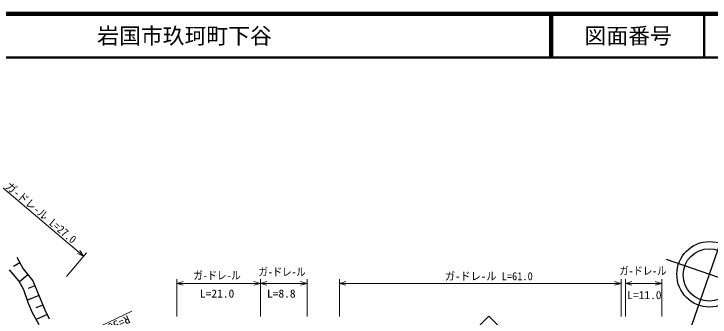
# Model space of a CAD drawing. Units: millimetres, scale not verified. Extents: x 40000 to 680000, y 20000 to 380000.
# Drawn here: x 385961 to 545376, y 310637 to 380000 of the extents above; entities that cross this region are included whole.
import ezdxf
from ezdxf.enums import TextEntityAlignment as Align

# ---------------------------------------------------------------- set-up
doc = ezdxf.new("R2010")
doc.units = ezdxf.units.MM
doc.header["$LTSCALE"] = 1000
for name, color, linetype, lineweight in [('M-BGD', 7, 'Continuous', 25), ('M-BMK-SRVR', 3, 'Continuous', 25), ('M-STR-HTXT', 7, 'Continuous', 13), ('M-STR-STRC', 7, 'Continuous', 25), ('M-TTL', 2, 'Continuous', 140), ('M-TTL-LINE', 7, 'Continuous', 50), ('M-TTL-TXT', 7, 'Continuous', 25)]:
    doc.layers.add(name, color=color, linetype=linetype, lineweight=lineweight)
doc.styles.add('ＭＳ ゴシック', font='')
doc.styles.get('ＭＳ ゴシック').set_extended_font_data('MS Gothic')

msp = doc.modelspace()

# ---------------------------------------------------------------- linework, layer by layer
at = {"layer": 'M-BGD'}
for p, q in [((386620, 324343), (388064, 321676)), ((387342, 323010), (385831, 322191)), ((387064, 318954), (384953, 321454)), ((388064, 321676), (390287, 318899)), ((388231, 316843), (387064, 318954)), ((389176, 320287), (387201, 318708)), ((390287, 318899), (393065, 312287)), ((390750, 317797), (389257, 317170)), ((389287, 313732), (388231, 316843)), ((391676, 315593), (389032, 314482)), ((390176, 311787), (389287, 313732)), ((392602, 313389), (391012, 312721)), ((391731, 308843), (390176, 311787)), ((393565, 311260), (391090, 310056)), ((393065, 312287), (394065, 310232))]:
    msp.add_line(p, q, dxfattribs=at)
at = {"layer": 'M-BMK-SRVR'}
for p, q in [((540506, 306727), (551260, 337957)), ((535299, 323855), (555155, 317018))]:
    msp.add_line(p, q, dxfattribs=at)
for centre, radius in [((545267, 320423), 7500), ((545207, 320277), 6000)]:
    msp.add_circle(centre, radius, dxfattribs=at)
at = {"layer": 'M-STR-HTXT'}
for p, q in [((380541, 342628), (401903, 324563)), ((402548, 325326), (397973, 319916)), ((401903, 324563), (400486, 325211)), ((401028, 325852), (401903, 324563)), ((423234, 310798), (423234, 319332)), ((442412, 319332), (442412, 310798)), ((453096, 319332), (453096, 310798)), ((460493, 319332), (460493, 310798)), ((525012, 319332), (525012, 310798)), ((525971, 319332), (525971, 310798)), ((534327, 319332), (534327, 310798)), ((423234, 318332), (424734, 318752)), ((424734, 317912), (423234, 318332)), ((423234, 318332), (442412, 318332)), ((440912, 318752), (442412, 318332)), ((442412, 318332), (440912, 317912)), ((442412, 318332), (443912, 318752)), ((443912, 317912), (442412, 318332)), ((442412, 318332), (453096, 318332)), ((451596, 318752), (453096, 318332)), ((453096, 318332), (451596, 317912)), ((460493, 318332), (461993, 318752)), ((461993, 317912), (460493, 318332)), ((460493, 318332), (525012, 318332)), ((523512, 318752), (525012, 318332)), ((525012, 318332), (523512, 317912)), ((525971, 318332), (527471, 318752)), ((527471, 317912), (525971, 318332)), ((525971, 318332), (534327, 318332)), ((532827, 318752), (534327, 318332)), ((534327, 318332), (532827, 317912)), ((386598, 299494), (412973, 311967))]:
    msp.add_line(p, q, dxfattribs=at)
at = {"layer": 'M-STR-STRC'}
for p in [(490217, 306330), (499217, 306330)]:
    msp.add_line(p, (494717, 310830), dxfattribs=at)
at = {"layer": 'M-TTL'}
msp.add_line((680000, 380000), (40000, 380000), dxfattribs=at)
at = {"layer": 'M-TTL-LINE'}
for p, q in [((508747, 380000), (508747, 370000)), ((509247, 380000), (509247, 370000)), ((543997, 380000), (543997, 370000)), ((40000, 370000), (680000, 370000))]:
    msp.add_line(p, q, dxfattribs=at)

# ---------------------------------------------------------------- texts
at = {"layer": 'M-STR-HTXT', "style": 'ＭＳ ゴシック'}
for s, rotation, width, p in [('ガ-ドレ-ル L=27.0', 320.1, 0.95, (383494, 339857)), ('R=50', 204.3, 1.05, (411783, 311616))]:
    msp.add_text(s, height=1833, rotation=rotation, dxfattribs=dict(at, width=width)).set_placement(p, align=Align.BOTTOM_LEFT)
for s, width, p in [('ガ-ドレ-ル ', 0.85, (441951, 319509)), ('ガ-ドレ-ル ', 0.85, (524556, 319740)), ('ガ-ドレ-ル ', 0.85, (427058, 318701)), ('ガ-ドレ-ル L=61.0', 0.95, (484610, 318519)), ('L=21.0', 1.05, (428559, 314544)), ('L=8.8', 1.05, (443914, 314544)), ('L=11.0', 1.05, (526403, 314198))]:
    msp.add_text(s, height=1833, dxfattribs=dict(at, width=width)).set_placement(p, align=Align.BOTTOM_LEFT)
at = {"layer": 'M-TTL-TXT', "style": 'ＭＳ ゴシック'}
msp.add_text('岩国市玖珂町下谷', height=3666, dxfattribs=at).set_placement((405024, 375000), align=Align.MIDDLE_LEFT)
msp.add_text('図面番号', height=3666, dxfattribs=at).set_placement((526622, 375000), align=Align.MIDDLE_CENTER)

doc.saveas('drawing.dxf')
